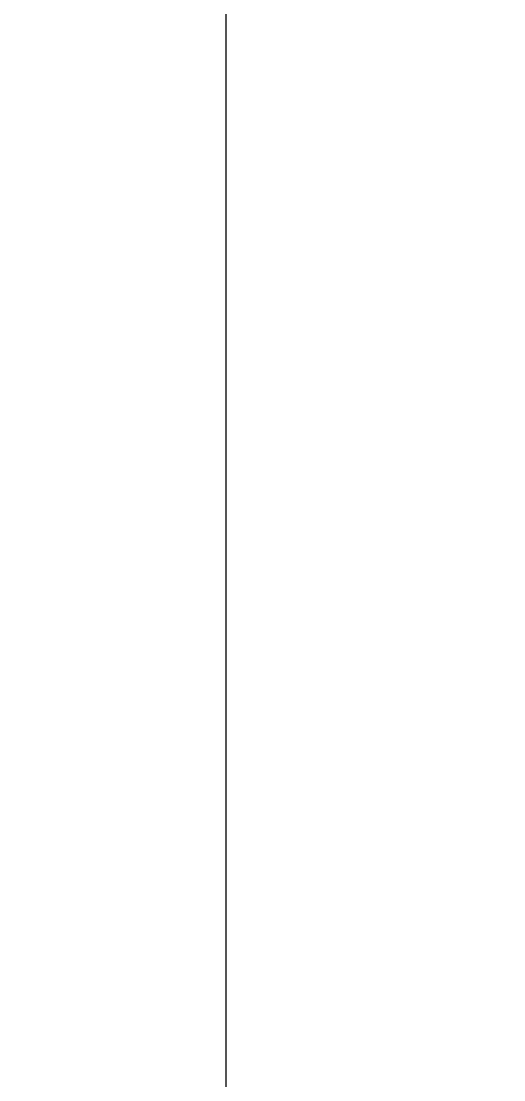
# Model space of a CAD drawing. Header units: millimetres. Extents: x 9328 to 11863, y 28633 to 29971.
# Drawn here: x 10189.888 to 10191.783, y 28805.49 to 28809.646 of the extents above; entities that cross this region are included whole.
import ezdxf

# ---------------------------------------------------------------- set-up
doc = ezdxf.new("R2010")
doc.units = ezdxf.units.MM
doc.linetypes.add('DASHED', pattern=[0])
doc.layers.add('dim_temp', color=161, linetype='Continuous', lineweight=9)
doc.layers.add('LP', color=7, linetype='Continuous', true_color=0xffffff)
doc.styles.add('_PUG_ERP', font='txt')
doc.dimstyles.new('_PUG_ERP', dxfattribs={"dimtxt": 8, "dimasz": 1.5, "dimexe": 0.5, "dimexo": 0.5, "dimgap": 0.5, "dimtad": 1, "dimtxsty": '_PUG_ERP', "dimblk": 'CLOSEDBLANK', "dimcen": 0, "dimclrd": 4, "dimclre": 4, "dimclrt": 3, "dimazin": 3, "dimtfac": 1, "dimtmove": 0, "dimatfit": 3, "dimldrblk": 'CLOSEDBLANK', "dimlwd": 9, "dimlwe": 9})

# ---------------------------------------------------------------- blocks, each defined once
blk = doc.blocks.new('*D1273')
at = {"layer": 'Defpoints', "color": 0}
for p in [(10829.4437, 28798.4611), (11104.4437, 28798.4611), (9349.4437, 28767.4611)]:
    blk.add_point(p, dxfattribs=at)
at = {"layer": 'dim_temp', "color": 4, "lineweight": 9}
blk.add_line((10829.9437, 28798.4611), (11115.6104, 28798.4611), dxfattribs=at)
at = {"layer": 'dim_temp', "color": 3, "lineweight": 18, "insert": (11110.2771, 28802.9611), "char_height": 8, "attachment_point": 5, "style": '_PUG_ERP'}
blk.add_mtext('31', dxfattribs=at)
blk = doc.blocks.new('_ClosedBlank')
blk = doc.blocks.new('*D1274')
at = {"layer": 'Defpoints', "color": 0}
for p in [(11099.4437, 28829.4611), (11104.4437, 28829.4611), (9349.4437, 28767.4611)]:
    blk.add_point(p, dxfattribs=at)
at = {"layer": 'dim_temp', "color": 4, "lineweight": 9}
blk.add_line((11099.9437, 28829.4611), (11117.5152, 28829.4611), dxfattribs=at)
at = {"layer": 'dim_temp', "color": 3, "lineweight": 18, "insert": (11111.2295, 28833.9611), "char_height": 8, "attachment_point": 5, "style": '_PUG_ERP'}
blk.add_mtext('62', dxfattribs=at)
blk = doc.blocks.new('*D1280')
at = {"layer": 'Defpoints', "color": 0}
for p in [(11099.4437, 28834.4611), (11099.4437, 28829.4611), (9349.4437, 28767.4611)]:
    blk.add_point(p, dxfattribs=at)
at = {"layer": 'dim_temp', "color": 4, "lineweight": 9}
blk.add_line((11099.4437, 28829.9611), (11099.4437, 28862.0087), dxfattribs=at)
at = {"layer": 'dim_temp', "color": 3, "lineweight": 18, "insert": (11094.9437, 28848.4849), "char_height": 8, "attachment_point": 5, "rotation": 90, "style": '_PUG_ERP'}
blk.add_mtext('1750', dxfattribs=at)

msp = doc.modelspace()

# ---------------------------------------------------------------- linework, layer by layer
at = {"layer": 'LP', "color": 5, "linetype": 'DASHED', "lineweight": 13, "ltscale": 1.77206}
msp.add_line((10190.6907, 28828.7141), (10190.6907, 28799.4611), dxfattribs=at)

# ---------------------------------------------------------------- dimensions: what is measured, and where the dimension line sits
at = {"layer": 'dim_temp', "lineweight": 18}
for feature_location, offset, dtype, picture, middle in [((11099.4437, 28829.4611), (0, 5), 1, '*D1280', (11094.9437, 28848.4849)), ((11099.4437, 28829.4611), (5, 0), 0, '*D1274', (11111.2295, 28833.9611)), ((10829.4437, 28798.4611), (275, 0), 0, '*D1273', (11110.2771, 28802.9611))]:
    dim = msp.add_ordinate_dim(feature_location=feature_location, offset=offset, dtype=dtype, origin=(9349.4437, 28767.4611), dimstyle='_PUG_ERP', dxfattribs=at)
    dim.commit()
    dim.dimension.update_dxf_attribs({"geometry": picture, "text_midpoint": middle})

doc.saveas('drawing.dxf')
